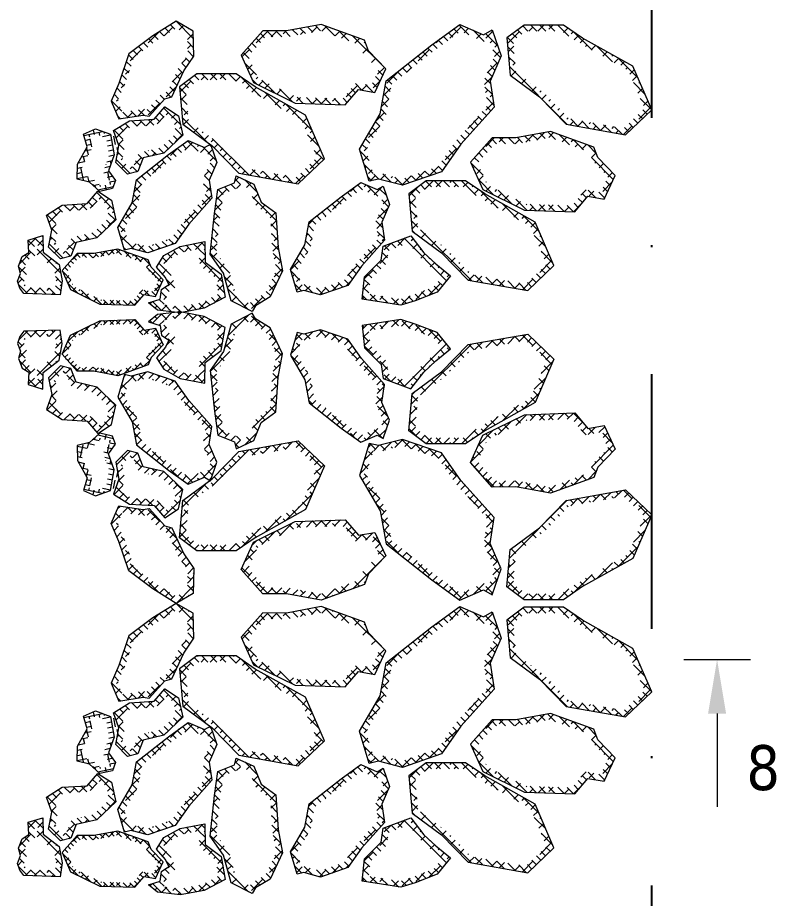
# Model space of a CAD drawing. Header units: inches. Extents: x 523 to 1492, y 69 to 539.
# Drawn here: x 1132.87 to 1170.73, y 221.14 to 265.07 of the extents above; entities that cross this region are included whole.
import ezdxf

# ---------------------------------------------------------------- set-up
doc = ezdxf.new("R2010")
doc.units = ezdxf.units.IN
doc.header["$MEASUREMENT"] = 0
doc.linetypes.add('DASHDOT', pattern=[25.4, 12.7, -6.35, 0, -6.35])
doc.styles.add('стиль', font='tahoma.ttf')

# ---------------------------------------------------------------- blocks, each defined once
blk = doc.blocks.new('Полное обрушение')
at = {"color": 7, "linetype": 'ByBlock', "lineweight": 15}
for p, q in [((1978.228, -1385.432), (1978.677, -1384.983)), ((1978.455, -1385.205), (1978.356, -1385.105)), ((1978.953, -1385.253), (1978.682, -1384.982)), ((1978.844, -1385.265), (1979.185, -1384.924)), ((1979.356, -1385.207), (1979.241, -1385.092)), ((1979.351, -1385.207), (1979.672, -1384.886)), ((1979.578, -1384.98), (1979.487, -1384.89)), ((1979.793, -1385.214), (1980.05, -1384.957)), ((1980.251, -1385.205), (1979.993, -1384.946)), ((1980.172, -1385.284), (1980.429, -1385.027)), ((1980.925, -1385.429), (1980.545, -1385.049)), ((1980.55, -1385.355), (1980.806, -1385.099)), ((1982.001, -1386.044), (1983.018, -1385.027)), ((1983.007, -1385.371), (1982.785, -1385.149)), ((1983.114, -1385.38), (1983.333, -1385.161)), ((1983.739, -1385.654), (1983.177, -1385.092)), ((1974.678, -1385.999), (1975.141, -1385.536)), ((1975.3, -1385.692), (1975.684, -1385.307)), ((1975.463, -1385.611), (1975.307, -1385.454)), ((1975.684, -1385.517), (1975.658, -1385.491)), ((1975.893, -1385.412), (1975.785, -1385.304)), ((1975.792, -1385.513), (1976.009, -1385.296)), ((1976.292, -1385.496), (1976.089, -1385.293)), ((1976.117, -1385.502), (1976.335, -1385.285)), ((1976.443, -1385.491), (1976.66, -1385.274)), ((1976.596, -1385.486), (1976.443, -1385.333)), ((1976.768, -1385.48), (1976.986, -1385.263)), ((1977.151, -1385.412), (1977.001, -1385.262)), ((1977.093, -1385.469), (1977.311, -1385.252)), ((1977.622, -1385.569), (1977.305, -1385.252)), ((1977.329, -1385.548), (1977.478, -1385.399)), ((1977.474, -1385.718), (1977.623, -1385.569)), ((1978.237, -1385.435), (1978.119, -1385.317)), ((1978.569, -1385.54), (1978.807, -1385.301)), ((1978.928, -1385.677), (1978.792, -1385.541)), ((1980.879, -1385.475), (1981.101, -1385.253)), ((1981.175, -1385.628), (1981.397, -1385.406)), ((1981.599, -1385.654), (1981.301, -1385.356)), ((1981.471, -1385.782), (1981.693, -1385.559)), ((1982.417, -1385.679), (1982.195, -1385.457)), ((1983.372, -1385.571), (1983.591, -1385.352)), ((1983.653, -1385.739), (1983.872, -1385.521)), ((1988.783, -1385.654), (1988.685, -1385.556)), ((1988.703, -1385.734), (1988.917, -1385.519)), ((1989.335, -1385.756), (1989.072, -1385.494)), ((1989.09, -1385.795), (1989.451, -1385.434)), ((1989.722, -1385.695), (1989.568, -1385.541)), ((1989.624, -1385.71), (1989.985, -1385.349)), ((1989.905, -1385.429), (1989.847, -1385.371)), ((1990.158, -1385.625), (1990.519, -1385.264)), ((1990.497, -1385.571), (1990.235, -1385.309)), ((1990.656, -1385.576), (1990.895, -1385.337)), ((1991.087, -1385.713), (1990.691, -1385.317)), ((1990.997, -1385.684), (1991.236, -1385.445)), ((1991.333, -1385.797), (1991.565, -1385.566)), ((1991.805, -1385.981), (1991.365, -1385.541)), ((1971.558, -1386.265), (1971.991, -1385.832)), ((1972.169, -1386.103), (1971.902, -1385.835)), ((1972.145, -1386.127), (1972.456, -1385.816)), ((1972.626, -1386.11), (1972.336, -1385.82)), ((1972.61, -1386.111), (1972.921, -1385.8)), ((1973.06, -1386.096), (1972.955, -1385.99)), ((1973.075, -1386.095), (1973.386, -1385.784)), ((1973.292, -1385.878), (1973.204, -1385.79)), ((1973.393, -1386.225), (1973.659, -1385.96)), ((1973.991, -1386.372), (1974.52, -1385.843)), ((1974.412, -1386.13), (1974.255, -1385.974)), ((1974.622, -1386.026), (1974.558, -1385.962)), ((1974.793, -1385.884), (1974.675, -1385.766)), ((1975.043, -1385.819), (1974.886, -1385.662)), ((1977.752, -1386.014), (1977.571, -1385.833)), ((1977.618, -1385.888), (1977.767, -1385.739)), ((1977.818, -1386.002), (1978.077, -1385.743)), ((1978.019, -1385.966), (1977.858, -1385.805)), ((1978.2, -1385.934), (1978.405, -1385.729)), ((1978.666, -1386.299), (1978.329, -1385.962)), ((1978.345, -1386.103), (1978.504, -1385.945)), ((1978.399, -1385.718), (1978.371, -1385.69)), ((1978.68, -1385.878), (1978.648, -1385.846)), ((1978.656, -1385.902), (1978.922, -1385.636)), ((1978.854, -1386.153), (1979.07, -1385.937)), ((1981.441, -1386.26), (1981.813, -1385.888)), ((1981.747, -1386.251), (1981.489, -1385.993)), ((1982.317, -1386.028), (1982.279, -1385.99)), ((1983.905, -1385.937), (1984.13, -1385.711)), ((1984.049, -1386.241), (1984.274, -1386.016)), ((1984.429, -1386.344), (1984.075, -1385.99)), ((1985.335, -1386.303), (1985.681, -1385.956)), ((1985.702, -1386.27), (1985.427, -1385.995)), ((1985.804, -1386.283), (1986.223, -1385.863)), ((1986.089, -1386.208), (1985.871, -1385.99)), ((1986.208, -1385.878), (1986.199, -1385.869)), ((1986.412, -1386.124), (1986.732, -1385.803)), ((1986.882, -1386.103), (1986.555, -1385.776)), ((1986.83, -1386.154), (1987.066, -1385.918)), ((1987.164, -1386.269), (1987.4, -1386.033)), ((1987.555, -1386.327), (1987.188, -1385.96)), ((1988.748, -1386.137), (1989.019, -1385.866)), ((1991.656, -1385.923), (1991.888, -1385.692)), ((1991.979, -1386.049), (1992.211, -1385.818)), ((1992.599, -1386.327), (1992.038, -1385.766)), ((1992.283, -1386.194), (1992.496, -1385.981)), ((1996.5, -1386.362), (1996.871, -1385.992)), ((1997.209, -1386.552), (1996.683, -1386.025)), ((1971.72, -1386.552), (1971.529, -1386.36)), ((1971.589, -1386.683), (1971.823, -1386.448)), ((1971.874, -1386.257), (1971.832, -1386.215)), ((1973.387, -1386.68), (1973.715, -1386.353)), ((1973.516, -1386.552), (1973.427, -1386.462)), ((1973.706, -1386.292), (1973.629, -1386.215)), ((1974.16, -1386.508), (1974.001, -1386.349)), ((1974.257, -1386.291), (1974.243, -1386.276)), ((1977.935, -1387.142), (1978.701, -1386.376)), ((1978.444, -1386.319), (1978.602, -1386.16)), ((1978.666, -1386.613), (1978.505, -1386.453)), ((1978.939, -1386.517), (1979.342, -1386.114)), ((1979.287, -1386.486), (1979.017, -1386.215)), ((1980.561, -1387.589), (1981.713, -1386.437)), ((1981.678, -1386.631), (1981.486, -1386.439)), ((1981.831, -1386.663), (1982.26, -1386.234)), ((1982.167, -1386.327), (1981.976, -1386.136)), ((1984.193, -1386.546), (1984.418, -1386.321)), ((1985.564, -1386.581), (1985.422, -1386.439)), ((1987.498, -1386.384), (1987.734, -1386.148)), ((1987.812, -1386.519), (1988.027, -1386.304)), ((1988.137, -1386.46), (1987.874, -1386.197)), ((1989.007, -1386.327), (1988.739, -1386.059)), ((1988.794, -1386.541), (1989.065, -1386.269)), ((1990.787, -1388.589), (1992.903, -1386.472)), ((1991.607, -1389.011), (1994.14, -1386.477)), ((1992.487, -1386.44), (1992.7, -1386.227)), ((1994.316, -1386.751), (1994.686, -1386.38)), ((1994.654, -1386.691), (1994.403, -1386.439)), ((1994.862, -1386.654), (1995.232, -1386.283)), ((1995.413, -1386.552), (1995.158, -1386.296)), ((1995.408, -1386.557), (1995.778, -1386.186)), ((1995.798, -1386.487), (1995.539, -1386.229)), ((1995.954, -1386.46), (1996.325, -1386.089)), ((1996.535, -1386.327), (1996.301, -1386.093)), ((1996.932, -1386.38), (1997.144, -1386.167)), ((1997.161, -1386.599), (1997.373, -1386.387)), ((1971.566, -1387.155), (1971.943, -1386.778)), ((1971.875, -1387.155), (1971.627, -1386.907)), ((1972.474, -1388.043), (1973.66, -1386.857)), ((1973.616, -1387.1), (1973.358, -1386.842)), ((1973.736, -1386.941), (1974.153, -1386.524)), ((1973.85, -1386.826), (1973.807, -1386.783)), ((1974.063, -1386.725), (1973.929, -1386.591)), ((1978.359, -1386.934), (1978.21, -1386.786)), ((1978.408, -1386.669), (1978.364, -1386.625)), ((1978.551, -1387.354), (1979.165, -1386.74)), ((1978.935, -1387.031), (1978.722, -1386.818)), ((1981.248, -1387.099), (1981.037, -1386.888)), ((1981.104, -1387.839), (1982.09, -1386.853)), ((1981.374, -1386.776), (1981.288, -1386.69)), ((1982.123, -1386.732), (1981.879, -1386.488)), ((1984.705, -1387.069), (1984.3, -1386.664)), ((1984.337, -1386.851), (1984.562, -1386.626)), ((1985.141, -1386.946), (1985.589, -1386.497)), ((1985.31, -1386.776), (1985.219, -1386.685)), ((1988.453, -1387.225), (1987.965, -1386.737)), ((1987.997, -1386.783), (1988.213, -1386.568)), ((1988.183, -1387.046), (1988.398, -1386.831)), ((1989.232, -1387.001), (1988.796, -1386.565)), ((1988.961, -1386.822), (1989.173, -1386.61)), ((1989.186, -1387.047), (1989.398, -1386.834)), ((1992.789, -1386.966), (1992.576, -1386.753)), ((1993.037, -1386.765), (1992.936, -1386.664)), ((1993.991, -1386.926), (1993.954, -1386.888)), ((1994.273, -1386.758), (1994.014, -1386.5)), ((1997.39, -1386.819), (1997.603, -1386.607)), ((1998.107, -1387.45), (1997.546, -1386.888)), ((1997.62, -1387.039), (1997.832, -1386.827)), ((1972.169, -1387.899), (1971.608, -1387.337)), ((1971.664, -1387.506), (1971.899, -1387.271)), ((1973.197, -1387.579), (1972.983, -1387.365)), ((1973.451, -1387.384), (1973.404, -1387.337)), ((1973.853, -1387.138), (1974.002, -1386.989)), ((1974.008, -1387.298), (1973.898, -1387.189)), ((1974.001, -1387.305), (1974.149, -1387.156)), ((1974.148, -1387.472), (1974.297, -1387.323)), ((1977.806, -1387.586), (1978.103, -1387.288)), ((1978.098, -1387.302), (1977.936, -1387.14)), ((1978.094, -1386.984), (1978.056, -1386.946)), ((1979.353, -1387.899), (1978.792, -1387.337)), ((1980.86, -1387.609), (1980.588, -1387.337)), ((1980.925, -1387.225), (1980.779, -1387.079)), ((1981.813, -1387.32), (1981.598, -1387.105)), ((1984.361, -1387.276), (1984.706, -1386.931)), ((1984.634, -1387.447), (1984.524, -1387.337)), ((1985.535, -1387.45), (1985.124, -1387.039)), ((1985.261, -1387.274), (1985.481, -1387.055)), ((1985.427, -1387.557), (1985.646, -1387.338)), ((1988.368, -1387.31), (1988.584, -1387.095)), ((1988.573, -1387.555), (1988.785, -1387.342)), ((1989.411, -1387.271), (1989.623, -1387.059)), ((1989.979, -1387.748), (1989.568, -1387.337)), ((1989.635, -1387.495), (1989.848, -1387.283)), ((1992.298, -1387.372), (1992.085, -1387.16)), ((1992.541, -1387.167), (1992.487, -1387.113)), ((1993.547, -1387.38), (1993.505, -1387.337)), ((1993.769, -1387.153), (1993.557, -1386.941)), ((1997.849, -1387.259), (1998.061, -1387.046)), ((1971.861, -1387.758), (1972.079, -1387.54)), ((1972.05, -1388.018), (1972.357, -1387.711)), ((1972.774, -1388.054), (1972.481, -1387.762)), ((1973.079, -1388.306), (1973.781, -1387.605)), ((1973.892, -1387.942), (1974.14, -1387.694)), ((1974.108, -1387.726), (1974.056, -1387.674)), ((1974.545, -1387.835), (1974.243, -1387.534)), ((1974.295, -1387.639), (1974.444, -1387.49)), ((1974.443, -1387.806), (1974.624, -1387.625)), ((1974.857, -1387.833), (1974.715, -1387.691)), ((1974.729, -1387.834), (1974.94, -1387.623)), ((1975.045, -1387.832), (1975.256, -1387.621)), ((1975.422, -1387.769), (1975.274, -1387.621)), ((1975.351, -1387.841), (1975.531, -1387.66)), ((1975.616, -1387.89), (1975.796, -1387.709)), ((1975.893, -1387.927), (1975.649, -1387.682)), ((1975.881, -1387.939), (1976.061, -1387.759)), ((1976.297, -1388.016), (1976.035, -1387.754)), ((1976.412, -1388.037), (1976.68, -1387.768)), ((1976.679, -1387.769), (1976.679, -1387.769)), ((1976.822, -1387.94), (1977.172, -1387.591)), ((1977.074, -1387.85), (1976.91, -1387.686)), ((1977.305, -1387.766), (1977.229, -1387.691)), ((1977.314, -1387.763), (1977.663, -1387.414)), ((1977.465, -1387.612), (1977.372, -1387.519)), ((1977.767, -1387.6), (1977.603, -1387.436)), ((1978.726, -1387.628), (1978.943, -1387.411)), ((1978.972, -1387.831), (1979.193, -1387.61)), ((1979.261, -1387.991), (1979.482, -1387.77)), ((1980.549, -1388.05), (1980.857, -1387.742)), ((1981.439, -1387.844), (1981.224, -1387.629)), ((1981.626, -1387.582), (1981.606, -1387.562)), ((1984.259, -1387.828), (1984.633, -1387.453)), ((1984.412, -1387.674), (1984.307, -1387.569)), ((1985.593, -1387.84), (1985.812, -1387.621)), ((1985.961, -1387.876), (1985.871, -1387.786)), ((1988.785, -1387.792), (1988.997, -1387.579)), ((1989.351, -1388.123), (1988.79, -1387.562)), ((1989.695, -1387.884), (1989.961, -1387.619)), ((1991.832, -1387.805), (1991.62, -1387.593)), ((1992.065, -1387.589), (1992.038, -1387.562)), ((1993.103, -1387.834), (1993.056, -1387.786)), ((1993.325, -1387.607), (1993.113, -1387.395)), ((1997.613, -1387.943), (1998.186, -1387.371)), ((1998.003, -1387.795), (1997.775, -1387.567)), ((1972.036, -1388.481), (1972.345, -1388.171)), ((1972.394, -1388.572), (1972.044, -1388.222)), ((1972.369, -1388.597), (1972.77, -1388.196)), ((1972.763, -1388.492), (1972.506, -1388.235)), ((1973.557, -1388.072), (1973.344, -1387.86)), ((1973.87, -1387.936), (1973.772, -1387.838)), ((1974.333, -1388.399), (1973.965, -1388.032)), ((1974.047, -1388.237), (1974.278, -1388.006)), ((1976.146, -1387.988), (1976.327, -1387.808)), ((1976.612, -1388.016), (1976.443, -1387.848)), ((1976.62, -1388.731), (1977.312, -1388.039)), ((1976.814, -1388.088), (1976.891, -1388.011)), ((1977.424, -1388.319), (1977.178, -1388.074)), ((1977.501, -1388.299), (1977.92, -1387.88)), ((1977.78, -1388.226), (1977.565, -1388.011)), ((1977.901, -1387.899), (1977.89, -1387.887)), ((1978.053, -1388.196), (1978.289, -1387.96)), ((1978.276, -1388.273), (1978.238, -1388.235)), ((1978.387, -1388.311), (1978.622, -1388.076)), ((1978.575, -1388.123), (1978.477, -1388.025)), ((1978.72, -1388.427), (1978.956, -1388.191)), ((1979.55, -1388.151), (1979.787, -1387.914)), ((1980.027, -1388.123), (1979.825, -1387.921)), ((1979.908, -1388.243), (1980.164, -1387.986)), ((1980.284, -1388.315), (1980.541, -1388.058)), ((1980.7, -1388.348), (1980.38, -1388.028)), ((1980.661, -1388.387), (1980.845, -1388.203)), ((1980.849, -1388.047), (1980.813, -1388.011)), ((1981.148, -1388.244), (1981.42, -1387.972)), ((1981.457, -1388.311), (1981.157, -1388.011)), ((1984.192, -1388.343), (1984.531, -1388.004)), ((1984.502, -1388.213), (1984.236, -1387.947)), ((1985.759, -1388.123), (1985.756, -1388.12)), ((1985.758, -1388.124), (1985.978, -1387.904)), ((1985.872, -1388.459), (1986.131, -1388.2)), ((1988.997, -1388.029), (1989.209, -1387.816)), ((1989.209, -1388.266), (1989.421, -1388.053)), ((1990.118, -1388.336), (1989.793, -1388.011)), ((1989.809, -1388.219), (1990.042, -1387.986)), ((1990.135, -1388.342), (1990.368, -1388.11)), ((1990.461, -1388.466), (1990.693, -1388.233)), ((1990.84, -1388.609), (1990.467, -1388.235)), ((1991.43, -1388.3), (1991.216, -1388.087)), ((1991.626, -1388.047), (1991.589, -1388.011)), ((1992.37, -1388.448), (1992.155, -1388.233)), ((1992.628, -1388.257), (1992.607, -1388.235)), ((1992.882, -1388.061), (1992.669, -1387.849)), ((1997.276, -1388.73), (1997.848, -1388.158)), ((1997.734, -1388.423), (1997.505, -1388.195)), ((1997.658, -1387.899), (1997.64, -1387.881)), ((1972.71, -1388.705), (1972.759, -1388.656)), ((1973.21, -1388.624), (1973.12, -1388.534)), ((1973.148, -1388.686), (1973.406, -1388.428)), ((1973.393, -1388.358), (1973.323, -1388.287)), ((1974.174, -1388.558), (1974.405, -1388.327)), ((1974.481, -1388.7), (1974.731, -1388.45)), ((1974.846, -1388.785), (1975.096, -1388.535)), ((1975.007, -1388.624), (1974.864, -1388.481)), ((1975.21, -1388.869), (1975.458, -1388.621)), ((1975.68, -1388.848), (1975.448, -1388.616)), ((1976.935, -1388.728), (1976.694, -1388.487)), ((1978.962, -1388.51), (1978.912, -1388.46)), ((1979.054, -1388.542), (1979.29, -1388.306)), ((1979.248, -1388.348), (1979.163, -1388.262)), ((1979.292, -1388.753), (1979.508, -1388.537)), ((1979.672, -1388.771), (1979.585, -1388.684)), ((1981.192, -1388.649), (1981.464, -1388.377)), ((1981.511, -1388.814), (1981.381, -1388.684)), ((1984.16, -1388.824), (1984.482, -1388.502)), ((1984.474, -1388.634), (1984.3, -1388.46)), ((1985.94, -1388.84), (1986.199, -1388.581)), ((1986.195, -1388.559), (1986.096, -1388.46)), ((1989.421, -1388.503), (1989.633, -1388.29)), ((1989.438, -1388.934), (1989.797, -1388.576)), ((1989.798, -1388.569), (1989.688, -1388.46)), ((1991.234, -1388.553), (1991.14, -1388.46)), ((1991.853, -1388.829), (1991.639, -1388.614)), ((1997.599, -1388.737), (1997.546, -1388.684)), ((1973.16, -1389.123), (1973.475, -1388.808)), ((1973.422, -1389.284), (1973.186, -1389.049)), ((1974.68, -1388.747), (1974.67, -1388.736)), ((1975.477, -1389.051), (1975.69, -1388.839)), ((1975.709, -1389.269), (1975.921, -1389.057)), ((1976.566, -1389.234), (1976.875, -1388.925)), ((1976.83, -1389.073), (1976.667, -1388.909)), ((1979.478, -1389.016), (1979.693, -1388.801)), ((1979.663, -1389.28), (1979.878, -1389.065)), ((1981.269, -1389.021), (1981.227, -1388.98)), ((1981.236, -1389.055), (1981.508, -1388.782)), ((1984.128, -1389.305), (1984.45, -1388.983)), ((1984.188, -1388.797), (1984.164, -1388.773)), ((1985.984, -1388.797), (1985.922, -1388.735)), ((1986.009, -1389.221), (1986.267, -1388.962)), ((1989.369, -1389.452), (1989.716, -1389.106)), ((1989.678, -1389.348), (1989.415, -1389.085)), ((1989.576, -1388.797), (1989.475, -1388.696)), ((1991.455, -1389.329), (1991.178, -1389.052)), ((1991.184, -1388.984), (1991.316, -1388.852)), ((1996.728, -1389.727), (1997.51, -1388.945)), ((1997.433, -1389.021), (1997.236, -1388.823)), ((1972.972, -1389.761), (1973.407, -1389.325)), ((1973.659, -1389.971), (1973.098, -1389.41)), ((1975.94, -1389.487), (1976.152, -1389.274)), ((1976.397, -1389.565), (1976.017, -1389.185)), ((1976.027, -1389.849), (1976.383, -1389.492)), ((1976.732, -1389.517), (1976.951, -1389.298)), ((1980.371, -1389.919), (1979.81, -1389.358)), ((1979.854, -1389.538), (1980.067, -1389.325)), ((1980.066, -1389.775), (1980.279, -1389.562)), ((1981.279, -1389.46), (1981.552, -1389.188)), ((1981.494, -1389.695), (1981.282, -1389.483)), ((1983.211, -1390.671), (1984.418, -1389.464)), ((1984.412, -1389.47), (1984.135, -1389.193)), ((1986.208, -1389.47), (1986.019, -1389.281)), ((1986.17, -1389.508), (1986.384, -1389.295)), ((1986.421, -1389.706), (1986.635, -1389.492)), ((1989.507, -1389.764), (1989.734, -1389.536)), ((1991.142, -1389.476), (1991.471, -1389.146)), ((1995.708, -1390.297), (1996.489, -1389.517)), ((1996.984, -1389.47), (1996.837, -1389.322)), ((1997.329, -1389.366), (1997.101, -1389.137)), ((1973.247, -1389.934), (1973.465, -1389.717)), ((1973.523, -1390.108), (1973.74, -1389.89)), ((1973.833, -1390.247), (1974.116, -1389.963)), ((1974.333, -1390.195), (1974.1, -1389.962)), ((1974.256, -1390.273), (1974.539, -1389.989)), ((1974.899, -1390.312), (1974.578, -1389.992)), ((1976.315, -1389.933), (1976.241, -1389.859)), ((1977.435, -1390.126), (1976.891, -1389.582)), ((1976.897, -1389.801), (1977.117, -1389.582)), ((1977.063, -1390.084), (1977.282, -1389.865)), ((1980.278, -1390.012), (1980.491, -1389.799)), ((1981.324, -1389.864), (1981.595, -1389.593)), ((1981.701, -1390.351), (1981.344, -1389.994)), ((1981.383, -1390.254), (1981.647, -1389.99)), ((1983.963, -1389.919), (1983.89, -1389.846)), ((1984.366, -1389.873), (1984.107, -1389.614)), ((1986.673, -1389.904), (1986.886, -1389.69)), ((1986.882, -1389.695), (1986.842, -1389.655)), ((1986.924, -1390.101), (1987.138, -1389.888)), ((1989.986, -1390.105), (1989.463, -1389.582)), ((1989.645, -1390.075), (1989.872, -1389.847)), ((1991.099, -1389.967), (1991.429, -1389.638)), ((1991.147, -1389.919), (1991.107, -1389.879)), ((1991.42, -1389.742), (1991.26, -1389.582)), ((1995.905, -1390.187), (1995.685, -1389.967)), ((1996.481, -1389.865), (1996.261, -1389.644)), ((1996.361, -1390.543), (1996.91, -1389.994)), ((1996.769, -1389.704), (1996.648, -1389.582)), ((1997.209, -1390.144), (1997.054, -1389.989)), ((1997.064, -1390.289), (1997.375, -1389.978)), ((1997.779, -1390.264), (1997.488, -1389.974)), ((1997.529, -1390.273), (1997.84, -1389.962)), ((1997.994, -1390.257), (1998.304, -1389.946)), ((1998.459, -1390.241), (1998.769, -1389.93)), ((1999.005, -1390.144), (1998.791, -1389.93)), ((1998.923, -1390.225), (1999.234, -1389.915)), ((1999.679, -1390.368), (1999.225, -1389.915)), ((1974.679, -1390.298), (1974.962, -1390.015)), ((1975.034, -1390.392), (1975.247, -1390.179)), ((1975.477, -1390.441), (1975.119, -1390.083)), ((1975.244, -1390.631), (1975.457, -1390.419)), ((1975.454, -1390.87), (1976.293, -1390.031)), ((1976.06, -1390.575), (1975.843, -1390.358)), ((1976.129, -1390.195), (1975.982, -1390.048)), ((1977.594, -1390.734), (1977.223, -1390.363)), ((1977.224, -1390.372), (1977.448, -1390.148)), ((1980.49, -1390.249), (1980.703, -1390.036)), ((1980.702, -1390.486), (1980.915, -1390.273)), ((1981.174, -1390.723), (1980.708, -1390.256)), ((1981.442, -1390.645), (1981.705, -1390.381)), ((1983.514, -1390.368), (1983.384, -1390.238)), ((1983.843, -1390.248), (1983.628, -1390.033)), ((1987.175, -1390.299), (1987.389, -1390.085)), ((1987.78, -1390.593), (1987.218, -1390.031)), ((1987.427, -1390.497), (1987.64, -1390.283)), ((1989.665, -1390.503), (1990.01, -1390.158)), ((1989.971, -1390.538), (1989.735, -1390.303)), ((1991.057, -1390.459), (1991.386, -1390.129)), ((1991.348, -1390.569), (1991.071, -1390.292)), ((1994.648, -1390.909), (1995.469, -1390.087)), ((1995.329, -1390.509), (1995.109, -1390.289)), ((1995.413, -1390.144), (1995.397, -1390.128)), ((1995.473, -1390.982), (1996.134, -1390.32)), ((1996.086, -1390.368), (1996.07, -1390.352)), ((1996.595, -1390.427), (1996.371, -1390.203)), ((1996.91, -1390.294), (1996.872, -1390.256)), ((1998.213, -1390.249), (1997.995, -1390.031)), ((1999.26, -1390.338), (1999.473, -1390.125)), ((1999.466, -1390.58), (1999.679, -1390.367)), ((1975.68, -1390.644), (1975.571, -1390.535)), ((1977.292, -1390.753), (1977.551, -1390.494)), ((1977.361, -1391.134), (1977.619, -1390.875)), ((1980.863, -1390.774), (1981.127, -1390.51)), ((1981.943, -1391.042), (1981.423, -1390.522)), ((1981.509, -1391.026), (1981.764, -1390.771)), ((1982.831, -1391.5), (1983.45, -1390.881)), ((1983.487, -1390.79), (1983.256, -1390.559)), ((1987.68, -1390.693), (1987.894, -1390.478)), ((1987.94, -1390.881), (1988.155, -1390.666)), ((1988.201, -1391.069), (1988.416, -1390.854)), ((1988.928, -1391.24), (1989.48, -1390.688)), ((1989.7, -1391.166), (1989.29, -1390.756)), ((1989.544, -1391.074), (1989.913, -1390.704)), ((1991.498, -1391.168), (1991.035, -1390.705)), ((1991.099, -1390.866), (1991.344, -1390.621)), ((1991.354, -1391.059), (1991.568, -1390.845)), ((1993.651, -1391.456), (1994.379, -1390.729)), ((1994.489, -1391.016), (1994.273, -1390.8)), ((1994.491, -1391.514), (1995.247, -1390.759)), ((1994.757, -1390.835), (1994.627, -1390.705)), ((1994.964, -1390.593), (1994.821, -1390.45)), ((1995.637, -1390.817), (1995.469, -1390.649)), ((1995.994, -1390.724), (1995.77, -1390.5)), ((1999.865, -1391.003), (1999.606, -1390.745)), ((1999.673, -1390.823), (1999.885, -1390.61)), ((1999.958, -1390.987), (2000.329, -1390.616)), ((2000.246, -1390.935), (2000.015, -1390.705)), ((2000.505, -1390.889), (2000.797, -1390.597)), ((2000.789, -1390.581), (2000.749, -1390.541)), ((1975.272, -1391.275), (1975.261, -1391.216)), ((1975.279, -1391.222), (1975.565, -1391.284)), ((1975.348, -1391.237), (1975.37, -1391.138)), ((1975.505, -1391.011), (1976.281, -1391.18)), ((1975.606, -1391.245), (1975.623, -1391.167)), ((1975.869, -1391.232), (1975.92, -1390.997)), ((1976.096, -1391.384), (1976.12, -1391.275)), ((1977.692, -1391.281), (1977.34, -1390.929)), ((1977.433, -1391.51), (1977.687, -1391.256)), ((1980.782, -1391.304), (1981.14, -1390.946)), ((1980.82, -1391.266), (1980.792, -1391.238)), ((1981.115, -1391.112), (1980.932, -1390.929)), ((1981.828, -1391.156), (1982.058, -1390.926)), ((1982.147, -1391.287), (1982.377, -1391.056)), ((1982.367, -1391.515), (1982.615, -1391.268)), ((1982.614, -1391.264), (1982.427, -1391.077)), ((1983.149, -1391.35), (1982.924, -1391.125)), ((1988.399, -1391.212), (1988.116, -1390.929)), ((1988.462, -1391.257), (1988.713, -1391.007)), ((1988.892, -1391.256), (1988.79, -1391.154)), ((1989.127, -1391.042), (1988.977, -1390.892)), ((1990.324, -1391.641), (1990.723, -1391.241)), ((1991.131, -1391.699), (1990.672, -1391.24)), ((1991.61, -1391.253), (1991.824, -1391.039)), ((1992.235, -1391.456), (1991.798, -1391.019)), ((1991.865, -1391.446), (1992.155, -1391.156)), ((1992.304, -1391.456), (1992.604, -1391.156)), ((1992.684, -1391.456), (1992.384, -1391.156)), ((1992.753, -1391.456), (1993.053, -1391.156)), ((1993.202, -1391.456), (1993.502, -1391.156)), ((1993.392, -1391.266), (1993.282, -1391.156)), ((1993.954, -1391.379), (1993.731, -1391.156)), ((1994.222, -1391.198), (1994.178, -1391.154)), ((1995.092, -1391.17), (1994.868, -1390.946)), ((1995.393, -1391.021), (1995.301, -1390.929)), ((2001.17, -1391.41), (2000.689, -1390.929)), ((2000.712, -1391.131), (2000.938, -1390.905)), ((2000.853, -1391.439), (2001.079, -1391.213)), ((1974.48, -1391.568), (1974.961, -1391.673)), ((1974.636, -1392.122), (1974.771, -1391.501)), ((1974.99, -1391.419), (1975.339, -1391.495)), ((1974.995, -1391.665), (1975.052, -1391.405)), ((1975.97, -1391.633), (1976.226, -1391.688)), ((1975.985, -1391.896), (1976.073, -1391.489)), ((1976.102, -1391.401), (1976.376, -1391.461)), ((1977.616, -1391.655), (1977.565, -1391.603)), ((1977.684, -1391.708), (1977.898, -1391.494)), ((1977.935, -1391.906), (1978.149, -1391.692)), ((1980.825, -1391.71), (1981.059, -1391.476)), ((1981.045, -1391.94), (1980.833, -1391.728)), ((1981.213, -1393.567), (1983.032, -1391.748)), ((1982.539, -1391.638), (1982.351, -1391.45)), ((1983.347, -1391.997), (1983.088, -1391.738)), ((1983.207, -1392.022), (1983.578, -1391.651)), ((1983.754, -1391.925), (1984.124, -1391.554)), ((1983.963, -1391.715), (1983.851, -1391.603)), ((1984.491, -1391.794), (1984.232, -1391.535)), ((1984.3, -1391.828), (1984.67, -1391.457)), ((1984.872, -1391.726), (1984.749, -1391.603)), ((1984.846, -1391.731), (1985.216, -1391.36)), ((1985.086, -1391.491), (1984.994, -1391.399)), ((1985.759, -1391.715), (1985.376, -1391.332)), ((1985.392, -1391.633), (1985.612, -1391.413)), ((1985.629, -1391.845), (1985.842, -1391.633)), ((1988.988, -1391.63), (1989.159, -1391.459)), ((1989.351, -1391.715), (1989.074, -1391.438)), ((1989.271, -1391.795), (1989.528, -1391.539)), ((1989.85, -1391.765), (1989.604, -1391.519)), ((1989.716, -1391.799), (1990.136, -1391.38)), ((1990.206, -1391.671), (1990.137, -1391.603)), ((1990.474, -1391.491), (1990.316, -1391.333)), ((1990.821, -1391.592), (1991.057, -1391.356)), ((1991.155, -1391.707), (1991.391, -1391.471)), ((1991.817, -1391.936), (1991.332, -1391.451)), ((1991.489, -1391.823), (1991.725, -1391.587)), ((1991.823, -1391.938), (1992.059, -1391.702)), ((1992.494, -1392.164), (1992.018, -1391.688)), ((1993.133, -1391.456), (1993.056, -1391.378)), ((1994.127, -1392.328), (1994.722, -1391.732)), ((1994.733, -1391.709), (1994.506, -1391.482)), ((1994.872, -1391.399), (1994.852, -1391.378)), ((2000.126, -1392.615), (2001.22, -1391.52)), ((2001.17, -1391.86), (2000.941, -1391.63)), ((1974.482, -1391.828), (1974.722, -1391.881)), ((1974.484, -1392.089), (1974.725, -1392.141)), ((1975.809, -1391.857), (1976.065, -1391.913)), ((1975.846, -1392.125), (1976.122, -1392.186)), ((1976.423, -1392.52), (1977.125, -1391.819)), ((1976.9, -1392.286), (1976.688, -1392.074)), ((1977.214, -1392.15), (1977.116, -1392.052)), ((1977.236, -1392.156), (1977.484, -1391.908)), ((1977.452, -1391.94), (1977.4, -1391.887)), ((1978.187, -1392.103), (1978.4, -1391.89)), ((1978.799, -1392.389), (1978.238, -1391.827)), ((1978.438, -1392.301), (1978.652, -1392.087)), ((1980.963, -1392.021), (1981.19, -1391.794)), ((1981.101, -1392.333), (1981.328, -1392.105)), ((1982.392, -1392.389), (1982.193, -1392.19)), ((1982.627, -1392.175), (1982.504, -1392.052)), ((1982.841, -1391.94), (1982.707, -1391.806)), ((1983.728, -1391.929), (1983.626, -1391.827)), ((1985.859, -1392.065), (1986.071, -1391.852)), ((1986.088, -1392.284), (1986.3, -1392.072)), ((1986.657, -1392.613), (1986.096, -1392.052)), ((1988.794, -1392.273), (1989.242, -1391.824)), ((1988.902, -1392.164), (1988.844, -1392.106)), ((1989.189, -1392.002), (1989.014, -1391.827)), ((1992.157, -1392.053), (1992.392, -1391.817)), ((1992.477, -1392.182), (1992.692, -1391.967)), ((1994.29, -1392.164), (1994.228, -1392.102)), ((1994.594, -1392.019), (1994.403, -1391.827)), ((2000.731, -1392.319), (2000.519, -1392.106)), ((2000.801, -1391.94), (2000.738, -1391.877)), ((1974.525, -1392.358), (1974.838, -1392.426)), ((1974.776, -1392.672), (1974.832, -1392.415)), ((1975.901, -1392.279), (1975.904, -1392.268)), ((1975.947, -1392.407), (1976.223, -1392.468)), ((1976.125, -1392.446), (1976.159, -1392.288)), ((1976.737, -1392.572), (1976.667, -1392.501)), ((1977.677, -1392.613), (1977.309, -1392.246)), ((1977.391, -1392.45), (1977.622, -1392.219)), ((1977.518, -1392.772), (1977.749, -1392.541)), ((1978.69, -1392.499), (1978.903, -1392.285)), ((1978.941, -1392.696), (1979.155, -1392.483)), ((1980.72, -1393.162), (1981.414, -1392.468)), ((1981.269, -1392.613), (1981.104, -1392.448)), ((1981.422, -1392.317), (1981.381, -1392.276)), ((1982.183, -1392.629), (1982.055, -1392.501)), ((1986.301, -1392.969), (1986.759, -1392.512)), ((1986.317, -1392.504), (1986.529, -1392.292)), ((1988.6, -1392.916), (1989.048, -1392.467)), ((1988.981, -1392.692), (1988.74, -1392.451)), ((1992.662, -1392.445), (1992.877, -1392.23)), ((1993.392, -1393.062), (1992.831, -1392.501)), ((1992.847, -1392.709), (1993.063, -1392.494)), ((1994.295, -1392.609), (1994.507, -1392.396)), ((1994.505, -1392.848), (1994.718, -1392.635)), ((2000.358, -1392.844), (2000.127, -1392.612)), ((2000.352, -1392.389), (2000.299, -1392.336)), ((1974.691, -1392.654), (1975.004, -1392.722)), ((1974.856, -1392.95), (1975.169, -1393.018)), ((1974.942, -1393.103), (1975.019, -1392.749)), ((1976.041, -1392.948), (1976.276, -1392.999)), ((1976.048, -1392.689), (1976.322, -1392.749)), ((1976.444, -1393.123), (1976.513, -1392.802)), ((1976.554, -1392.838), (1976.464, -1392.748)), ((1976.492, -1392.9), (1976.75, -1392.642)), ((1976.504, -1393.337), (1976.819, -1393.022)), ((1977.825, -1392.914), (1978.075, -1392.664)), ((1978.024, -1392.96), (1978.014, -1392.95)), ((1978.189, -1392.999), (1978.44, -1392.749)), ((1978.35, -1392.838), (1978.208, -1392.695)), ((1978.554, -1393.083), (1978.802, -1392.835)), ((1979.024, -1393.062), (1978.792, -1392.83)), ((1978.821, -1393.265), (1979.033, -1393.053)), ((1979.557, -1393.146), (1979.136, -1392.725)), ((1979.199, -1392.888), (1979.413, -1392.673)), ((1979.459, -1393.076), (1979.674, -1392.861)), ((1979.72, -1393.264), (1979.935, -1393.049)), ((1980.233, -1393.373), (1979.841, -1392.981)), ((1979.981, -1393.452), (1980.505, -1392.929)), ((1980.82, -1393.062), (1980.631, -1392.874)), ((1981.224, -1393.017), (1980.988, -1392.782)), ((1981.74, -1393.084), (1981.606, -1392.95)), ((1981.943, -1392.838), (1981.749, -1392.644)), ((1986.608, -1393.014), (1986.38, -1392.785)), ((1988.696, -1393.268), (1988.916, -1393.049)), ((1988.954, -1393.114), (1988.79, -1392.95)), ((1993.033, -1392.973), (1993.248, -1392.757)), ((1993.218, -1393.236), (1993.434, -1393.021)), ((1994.515, -1392.838), (1994.359, -1392.682)), ((1994.715, -1393.086), (1994.928, -1392.874)), ((1999.238, -1393.502), (1999.737, -1393.004)), ((1999.885, -1393.269), (1999.651, -1393.035)), ((1999.941, -1393.249), (2000.366, -1392.824)), ((1974.877, -1393.474), (1975.112, -1393.525)), ((1974.947, -1393.229), (1975.182, -1393.281)), ((1975.105, -1393.548), (1975.191, -1393.153)), ((1975.948, -1393.447), (1976.182, -1393.498)), ((1975.994, -1393.197), (1976.229, -1393.249)), ((1976.286, -1393.68), (1976.377, -1393.26)), ((1976.766, -1393.498), (1976.53, -1393.262)), ((1979.052, -1393.483), (1979.265, -1393.271)), ((1979.284, -1393.701), (1979.496, -1393.488)), ((1979.741, -1393.779), (1979.361, -1393.399)), ((1979.715, -1394.616), (1980.922, -1393.409)), ((1980.546, -1393.238), (1980.483, -1393.174)), ((1981.019, -1393.71), (1980.805, -1393.496)), ((1981.074, -1393.257), (1981.177, -1393.155)), ((1981.277, -1393.52), (1981.157, -1393.399)), ((1981.494, -1393.287), (1981.305, -1393.099)), ((1985.963, -1393.756), (1986.535, -1393.184)), ((1986.339, -1393.642), (1986.11, -1393.413)), ((1988.862, -1393.551), (1989.081, -1393.332)), ((1993.406, -1393.497), (1993.619, -1393.285)), ((1995.282, -1393.605), (1994.852, -1393.174)), ((1994.926, -1393.325), (1995.138, -1393.112)), ((1995.136, -1393.563), (1995.395, -1393.305)), ((1995.729, -1393.603), (1995.525, -1393.399)), ((1995.545, -1393.604), (1995.847, -1393.302)), ((1995.996, -1393.601), (1996.298, -1393.299)), ((1996.535, -1393.511), (1996.323, -1393.299)), ((1996.434, -1393.613), (1996.691, -1393.356)), ((1996.812, -1393.683), (1997.07, -1393.426)), ((1997.209, -1393.736), (1996.86, -1393.387)), ((1997.191, -1393.753), (1997.449, -1393.496)), ((1997.785, -1393.863), (1997.411, -1393.489)), ((1997.949, -1393.893), (1998.333, -1393.51)), ((1998.331, -1393.511), (1998.331, -1393.511)), ((1998.536, -1393.756), (1999.035, -1393.257)), ((1998.895, -1393.626), (1998.661, -1393.392)), ((1999.225, -1393.507), (1999.117, -1393.399)), ((1999.454, -1393.287), (1999.321, -1393.154)), ((1974.806, -1393.719), (1975.734, -1393.921)), ((1975.056, -1393.773), (1975.082, -1393.652)), ((1975.267, -1393.999), (1975.319, -1393.759)), ((1975.552, -1393.881), (1975.588, -1393.719)), ((1975.741, -1393.662), (1976.136, -1393.748)), ((1975.81, -1393.893), (1975.828, -1393.811)), ((1976.315, -1393.975), (1976.751, -1393.539)), ((1977.003, -1394.185), (1976.442, -1393.623)), ((1976.591, -1394.148), (1976.809, -1393.931)), ((1979.37, -1394.063), (1979.727, -1393.706)), ((1980.502, -1394.092), (1980.288, -1393.877)), ((1980.761, -1393.901), (1980.708, -1393.848)), ((1986.204, -1393.956), (1986.096, -1393.848)), ((1989.576, -1394.185), (1989.014, -1393.623)), ((1989.028, -1393.835), (1989.247, -1393.615)), ((1989.193, -1394.118), (1989.413, -1393.899)), ((1993.618, -1393.734), (1993.831, -1393.522)), ((1993.83, -1393.971), (1994.043, -1393.759)), ((1997.57, -1393.823), (1997.828, -1393.566)), ((1998.235, -1393.864), (1997.995, -1393.623)), ((2000.737, -1394.249), (2001.108, -1393.878)), ((2001.283, -1394.152), (2001.654, -1393.781)), ((2001.475, -1393.96), (2001.35, -1393.835)), ((2002.148, -1394.185), (2001.731, -1393.767)), ((2001.775, -1394.109), (2001.987, -1393.897)), ((1976.867, -1394.322), (1977.084, -1394.104)), ((1977.177, -1394.46), (1977.46, -1394.177)), ((1977.677, -1394.409), (1977.444, -1394.176)), ((1977.6, -1394.486), (1977.883, -1394.203)), ((1978.242, -1394.526), (1977.922, -1394.206)), ((1978.023, -1394.512), (1978.306, -1394.229)), ((1978.378, -1394.606), (1978.591, -1394.393)), ((1978.821, -1394.655), (1978.463, -1394.297)), ((1978.798, -1395.084), (1979.637, -1394.245)), ((1979.473, -1394.409), (1979.326, -1394.262)), ((1979.659, -1394.146), (1979.585, -1394.073)), ((1980.025, -1394.512), (1979.771, -1394.258)), ((1984.89, -1395.278), (1986.197, -1393.971)), ((1985.934, -1394.584), (1985.706, -1394.356)), ((1985.984, -1394.185), (1985.841, -1394.042)), ((1989.359, -1394.401), (1989.578, -1394.182)), ((1994.515, -1394.634), (1993.954, -1394.073)), ((1994.042, -1394.208), (1994.255, -1393.996)), ((1994.254, -1394.445), (1994.467, -1394.233)), ((1996.035, -1397.154), (1998.923, -1394.267)), ((1999.23, -1394.409), (1999.062, -1394.242)), ((1999.099, -1394.54), (1999.469, -1394.17)), ((1999.702, -1394.433), (1999.443, -1394.174)), ((1999.645, -1394.443), (2000.015, -1394.073)), ((2000.083, -1394.365), (2000.015, -1394.297)), ((2000.191, -1394.346), (2000.561, -1393.975)), ((2000.352, -1394.185), (2000.206, -1394.039)), ((2000.846, -1394.23), (2000.587, -1393.971)), ((2001.227, -1394.162), (2001.138, -1394.073)), ((2002.004, -1394.329), (2002.216, -1394.117)), ((2002.233, -1394.549), (2002.445, -1394.337)), ((1976.473, -1394.715), (1976.634, -1394.555)), ((1976.554, -1394.634), (1976.522, -1394.602)), ((1976.759, -1394.878), (1977.022, -1394.615)), ((1977.228, -1394.858), (1976.978, -1394.608)), ((1977.148, -1394.938), (1977.411, -1394.676)), ((1977.84, -1395.021), (1977.51, -1394.691)), ((1977.536, -1394.999), (1977.813, -1394.722)), ((1977.967, -1395.017), (1978.18, -1394.805)), ((1978.575, -1395.307), (1978.014, -1394.746)), ((1978.588, -1394.845), (1978.801, -1394.632)), ((1979.024, -1394.858), (1978.915, -1394.749)), ((1979.404, -1394.789), (1979.187, -1394.572)), ((1979.672, -1395.108), (1980.002, -1394.778)), ((1979.989, -1394.926), (1979.81, -1394.746)), ((1985.429, -1394.977), (1985.208, -1394.756)), ((1985.535, -1394.634), (1985.496, -1394.595)), ((1989.8, -1394.858), (1989.381, -1394.439)), ((1989.525, -1394.685), (1989.744, -1394.465)), ((1989.632, -1395.027), (1989.89, -1394.768)), ((1994.466, -1394.682), (1994.679, -1394.47)), ((1994.678, -1394.919), (1994.891, -1394.707)), ((1998.749, -1394.827), (1998.537, -1394.615)), ((1998.971, -1394.6), (1998.893, -1394.522)), ((2002.462, -1394.769), (2002.675, -1394.556)), ((2003.046, -1395.083), (2002.485, -1394.522)), ((2002.692, -1394.988), (2002.904, -1394.776)), ((1976.175, -1395.462), (1976.707, -1394.93)), ((1976.615, -1395.143), (1976.387, -1394.915)), ((1978.182, -1395.251), (1978.394, -1395.039)), ((1978.396, -1395.486), (1978.609, -1395.273)), ((1978.859, -1395.143), (1978.78, -1395.063)), ((1979.63, -1395.599), (1979.96, -1395.27)), ((1979.697, -1395.083), (1979.676, -1395.062)), ((1983.871, -1395.848), (1984.651, -1395.068)), ((1984.565, -1395.46), (1984.344, -1395.24)), ((1984.853, -1395.299), (1984.749, -1395.195)), ((1985.086, -1395.083), (1984.92, -1394.918)), ((1986.836, -1395.578), (1987.146, -1395.267)), ((1987.301, -1395.562), (1987.611, -1395.251)), ((1987.555, -1395.307), (1987.503, -1395.255)), ((1990.025, -1395.532), (1989.656, -1395.163)), ((1989.7, -1395.408), (1989.958, -1395.149)), ((1995.233, -1395.352), (1994.852, -1394.971)), ((1994.89, -1395.156), (1995.103, -1394.944)), ((1994.891, -1395.604), (1995.25, -1395.246)), ((1998.306, -1395.281), (1998.093, -1395.069)), ((1998.528, -1395.054), (1998.444, -1394.971)), ((2002.563, -1395.566), (2003.133, -1394.996)), ((2002.947, -1395.432), (2002.718, -1395.204)), ((1976.33, -1395.756), (1976.283, -1395.71)), ((1976.312, -1395.775), (1976.54, -1395.547)), ((1976.516, -1395.494), (1976.442, -1395.42)), ((1978.611, -1395.72), (1978.823, -1395.508)), ((1978.91, -1395.87), (1979.151, -1395.629)), ((1979.444, -1396.176), (1978.912, -1395.644)), ((1979.918, -1395.752), (1979.641, -1395.475)), ((1982.665, -1396.605), (1983.632, -1395.638)), ((1983.989, -1395.782), (1983.769, -1395.562)), ((1984.574, -1396.043), (1985.236, -1395.382)), ((1985.259, -1395.705), (1985.035, -1395.481)), ((1985.622, -1395.619), (1985.422, -1395.42)), ((1985.441, -1395.625), (1985.752, -1395.315)), ((1985.906, -1395.609), (1986.217, -1395.299)), ((1986.433, -1395.532), (1986.2, -1395.299)), ((1986.371, -1395.594), (1986.682, -1395.283)), ((1986.925, -1395.575), (1986.634, -1395.284)), ((1987.359, -1395.56), (1987.218, -1395.42)), ((1987.737, -1395.574), (1987.95, -1395.361)), ((1988.453, -1396.205), (1987.892, -1395.644)), ((1987.944, -1395.817), (1988.156, -1395.604)), ((1990.125, -1396.081), (1989.754, -1395.71)), ((1989.768, -1395.789), (1990.027, -1395.53)), ((1995.174, -1395.742), (1995.076, -1395.644)), ((1997.862, -1395.736), (1997.65, -1395.524)), ((1998.084, -1395.509), (1997.995, -1395.42)), ((2002.597, -1395.532), (2002.583, -1395.518)), ((1976.448, -1396.087), (1976.676, -1395.859)), ((1976.853, -1396.279), (1976.667, -1396.093)), ((1979.094, -1396.135), (1979.321, -1395.909)), ((1979.588, -1396.091), (1979.917, -1395.761)), ((1980.146, -1396.43), (1979.605, -1395.888)), ((1979.812, -1396.315), (1980.027, -1396.101)), ((1983.065, -1396.205), (1982.926, -1396.066)), ((1983.413, -1396.104), (1983.193, -1395.885)), ((1983.514, -1395.756), (1983.481, -1395.723)), ((1983.687, -1396.482), (1984.348, -1395.82)), ((1984.057, -1396.299), (1983.851, -1396.093)), ((1984.188, -1395.981), (1984.133, -1395.926)), ((1984.658, -1396.002), (1984.434, -1395.778)), ((1988.15, -1396.06), (1988.363, -1395.847)), ((1988.356, -1396.303), (1988.674, -1395.984)), ((1988.939, -1396.242), (1988.68, -1395.983)), ((1988.85, -1396.258), (1989.221, -1395.886)), ((1989.214, -1396.343), (1989.44, -1396.116)), ((1989.591, -1396.445), (1989.239, -1396.093)), ((1989.836, -1396.169), (1990.095, -1395.911)), ((1994.81, -1396.134), (1995.169, -1395.776)), ((1994.964, -1395.981), (1994.851, -1395.868)), ((1997.366, -1396.138), (1997.151, -1395.923)), ((1997.624, -1395.947), (1997.546, -1395.869)), ((2002.225, -1396.353), (2002.797, -1395.781)), ((2002.677, -1396.061), (2002.449, -1395.832)), ((1976.579, -1396.405), (1976.812, -1396.172)), ((1976.694, -1396.74), (1976.93, -1396.503)), ((1979.697, -1396.879), (1979.215, -1396.396)), ((1979.236, -1396.442), (1979.462, -1396.216)), ((1979.378, -1396.75), (1979.604, -1396.524)), ((1980.068, -1396.508), (1980.282, -1396.294)), ((1980.323, -1396.702), (1980.538, -1396.487)), ((1980.82, -1396.654), (1980.653, -1396.487)), ((1980.687, -1396.787), (1980.987, -1396.487)), ((1981.402, -1396.787), (1981.102, -1396.487)), ((1981.136, -1396.787), (1981.437, -1396.487)), ((1981.586, -1396.787), (1981.886, -1396.487)), ((1981.851, -1396.787), (1981.606, -1396.542)), ((1982.035, -1396.787), (1982.397, -1396.425)), ((1982.607, -1396.645), (1982.391, -1396.429)), ((1982.874, -1396.463), (1982.728, -1396.318)), ((1983.189, -1396.53), (1983.461, -1396.259)), ((1983.478, -1396.619), (1983.402, -1396.542)), ((1983.739, -1396.43), (1983.532, -1396.223)), ((1989.355, -1396.651), (1989.581, -1396.424)), ((1990.474, -1396.879), (1989.913, -1396.318)), ((1989.957, -1396.498), (1990.17, -1396.284)), ((1990.208, -1396.696), (1990.422, -1396.482)), ((1995.16, -1396.626), (1994.791, -1396.257)), ((1994.812, -1396.582), (1995.087, -1396.306)), ((1996.849, -1396.519), (1996.634, -1396.304)), ((1997.107, -1396.328), (1997.097, -1396.318)), ((2001.421, -1397.605), (2002.459, -1396.568)), ((2002.373, -1396.654), (2002.179, -1396.461)), ((2002.542, -1396.375), (2002.485, -1396.318)), ((1976.809, -1397.074), (1977.045, -1396.838)), ((1977.088, -1396.963), (1976.891, -1396.767)), ((1979.519, -1397.057), (1979.745, -1396.831)), ((1980.504, -1396.787), (1980.483, -1396.767)), ((1982.299, -1396.787), (1982.279, -1396.767)), ((1982.825, -1397.344), (1983.42, -1396.748)), ((1983.2, -1397.239), (1982.973, -1397.012)), ((1983.29, -1396.879), (1983.112, -1396.702)), ((1989.806, -1397.109), (1989.463, -1396.767)), ((1989.496, -1396.958), (1989.723, -1396.732)), ((1990.459, -1396.893), (1990.673, -1396.68)), ((1990.711, -1397.091), (1990.924, -1396.877)), ((1991.147, -1397.103), (1990.91, -1396.866)), ((1995.413, -1397.328), (1994.928, -1396.843)), ((1994.95, -1396.893), (1995.177, -1396.665)), ((1995.088, -1397.204), (1995.315, -1396.977)), ((1996.356, -1396.924), (1996.118, -1396.686)), ((2001.924, -1397.103), (2001.845, -1397.025)), ((2002.272, -1397.003), (2002.044, -1396.775)), ((1976.923, -1397.408), (1977.159, -1397.172)), ((1977.677, -1398.001), (1977.116, -1397.44)), ((1979.698, -1397.328), (1979.914, -1397.112)), ((1979.922, -1397.552), (1979.699, -1397.33)), ((1979.88, -1397.594), (1980.096, -1397.378)), ((1982.841, -1397.328), (1982.834, -1397.322)), ((1988.226, -1398.678), (1989.864, -1397.04)), ((1989.366, -1397.567), (1989.154, -1397.355)), ((1990.962, -1397.289), (1991.176, -1397.075)), ((1991.213, -1397.486), (1991.427, -1397.273)), ((1991.465, -1397.684), (1991.678, -1397.47)), ((1992.045, -1398.001), (1991.484, -1397.44)), ((1995.226, -1397.515), (1995.453, -1397.288)), ((1995.993, -1397.646), (1996.323, -1397.316)), ((1996.321, -1397.338), (1996.199, -1397.216)), ((2000.402, -1398.176), (2001.183, -1397.395)), ((2001.475, -1397.552), (2001.269, -1397.347)), ((2001.778, -1397.406), (2001.587, -1397.216)), ((1977.038, -1397.742), (1977.274, -1397.506)), ((1977.275, -1397.954), (1977.489, -1397.74)), ((1979.987, -1397.936), (1980.278, -1397.645)), ((1980.288, -1397.918), (1980.259, -1397.889)), ((1983.065, -1398.001), (1982.695, -1397.632)), ((1982.77, -1397.847), (1983.056, -1397.562)), ((1982.981, -1398.086), (1983.193, -1397.873)), ((1988.96, -1398.059), (1988.729, -1397.828)), ((1991.716, -1397.882), (1991.93, -1397.668)), ((1991.967, -1398.079), (1992.181, -1397.866)), ((1995.204, -1397.985), (1995.591, -1397.599)), ((1995.547, -1397.911), (1995.285, -1397.649)), ((1995.951, -1398.137), (1996.28, -1397.808)), ((1996.249, -1398.164), (1995.972, -1397.887)), ((1996.086, -1397.552), (1996.008, -1397.474)), ((2000.914, -1397.89), (2000.693, -1397.669)), ((2001.202, -1397.728), (2001.138, -1397.665)), ((1977.53, -1398.148), (1977.744, -1397.934)), ((1977.785, -1398.342), (1978, -1398.128)), ((1978.563, -1398.887), (1978.014, -1398.338)), ((1978.041, -1398.536), (1978.255, -1398.322)), ((1979.973, -1398.4), (1980.283, -1398.09)), ((1980.146, -1398.226), (1979.983, -1398.063)), ((1983.191, -1398.324), (1983.404, -1398.112)), ((1983.963, -1398.899), (1983.402, -1398.338)), ((1988.56, -1398.557), (1988.326, -1398.323)), ((1988.834, -1398.382), (1988.79, -1398.338)), ((1992.221, -1398.275), (1992.436, -1398.06)), ((1992.573, -1398.53), (1992.382, -1398.338)), ((1992.482, -1398.463), (1992.696, -1398.248)), ((1994.843, -1398.796), (1995.452, -1398.186)), ((1995.188, -1398.45), (1995.081, -1398.343)), ((1995.432, -1398.245), (1995.301, -1398.114)), ((1995.937, -1398.6), (1996.238, -1398.299)), ((1996.535, -1398.899), (1995.974, -1398.338)), ((1999.271, -1398.858), (2000.163, -1397.966)), ((1999.762, -1398.534), (1999.566, -1398.338)), ((1999.903, -1398.226), (1999.83, -1398.152)), ((2000.338, -1398.212), (2000.117, -1397.991)), ((1978.3, -1398.725), (1978.518, -1398.507)), ((1978.578, -1398.897), (1978.796, -1398.679)), ((1979.248, -1399.124), (1978.815, -1398.691)), ((1979.41, -1399.411), (1980.268, -1398.553)), ((1980.261, -1398.789), (1979.97, -1398.498)), ((1983.401, -1398.563), (1983.614, -1398.351)), ((1983.612, -1398.802), (1983.824, -1398.589)), ((1983.927, -1398.935), (1984.229, -1398.634)), ((1984.445, -1398.932), (1984.147, -1398.634)), ((1984.379, -1398.933), (1984.68, -1398.631)), ((1984.892, -1398.93), (1984.749, -1398.787)), ((1984.83, -1398.93), (1985.101, -1398.659)), ((1985.086, -1398.675), (1985.063, -1398.652)), ((1985.223, -1398.987), (1985.48, -1398.729)), ((1985.759, -1398.899), (1985.614, -1398.754)), ((1986.822, -1399.184), (1987.32, -1398.685)), ((1987.555, -1398.899), (1987.336, -1398.68)), ((1987.524, -1398.931), (1988.023, -1398.432)), ((1987.9, -1398.795), (1987.667, -1398.563)), ((1988.004, -1398.45), (1987.996, -1398.442)), ((1992.742, -1398.651), (1992.957, -1398.436)), ((1993.003, -1398.84), (1993.218, -1398.625)), ((1993.617, -1399.124), (1993.056, -1398.563)), ((1993.525, -1399.216), (1994.009, -1398.732)), ((1994.224, -1398.966), (1994.779, -1398.411)), ((1994.63, -1398.79), (1994.402, -1398.562)), ((1995.201, -1398.912), (1994.852, -1398.563)), ((1996.192, -1398.794), (1996.406, -1398.58)), ((1996.447, -1398.987), (1996.662, -1398.773)), ((1998.453, -1399.227), (1999.002, -1398.678)), ((1999.222, -1398.891), (1999.117, -1398.787)), ((1999.454, -1398.675), (1999.273, -1398.494)), ((1978.855, -1399.068), (1979.073, -1398.85)), ((1979.133, -1399.24), (1979.351, -1399.022)), ((1979.774, -1399.2), (1979.554, -1398.981)), ((1980.058, -1399.036), (1980.034, -1399.012)), ((1985.437, -1399.026), (1985.422, -1399.012)), ((1985.602, -1399.057), (1985.859, -1398.799)), ((1985.981, -1399.127), (1986.238, -1398.869)), ((1986.433, -1399.124), (1986.165, -1398.856)), ((1986.36, -1399.197), (1986.618, -1398.939)), ((1986.91, -1399.152), (1986.676, -1398.918)), ((1987.24, -1399.033), (1987.218, -1399.012)), ((1993.264, -1399.028), (1993.479, -1398.813)), ((1994.003, -1399.061), (1993.775, -1398.833)), ((1995.126, -1398.962), (1995.215, -1398.873)), ((1996.703, -1399.181), (1996.956, -1398.927)), ((1997.209, -1399.124), (1997.012, -1398.927)), ((1997.105, -1399.227), (1997.405, -1398.927)), ((1997.761, -1399.227), (1997.461, -1398.927)), ((1997.555, -1399.227), (1997.855, -1398.927)), ((1998.21, -1399.227), (1997.995, -1399.012)), ((1998.004, -1399.227), (1998.304, -1398.927)), ((1998.954, -1399.073), (1998.738, -1398.857))]:
    blk.add_line(p, q, dxfattribs=at)
for points in [[(1979.613, -1384.875), (1978.478, -1385.005), (1978.034, -1385.37), (1978.608, -1385.553), (1978.674, -1386.035), (1979.052, -1386.283), (1978.882, -1386.635), (1978.426, -1387.156), (1978.791, -1387.73), (1979.613, -1388.186), (1980.84, -1388.421), (1980.866, -1387.391), (1981.649, -1386.791), (1981.858, -1385.644), (1980.801, -1385.097), (1979.613, -1384.875)], [(1983.199, -1384.933), (1982.157, -1385.476), (1981.78, -1386.851), (1981.1, -1387.803), (1981.319, -1389.824), (1981.498, -1391.022), (1982.329, -1391.361), (1982.412, -1391.698), (1983.289, -1391.284), (1983.647, -1390.389), (1984.391, -1389.855), (1984.507, -1388.13), (1984.724, -1386.968), (1984.106, -1385.662), (1983.367, -1385.217), (1983.199, -1384.933)], [(1973.717, -1386.983), (1974.145, -1386.028), (1975.598, -1385.31), (1977.352, -1385.25), (1977.811, -1385.79), (1978.385, -1385.687), (1978.764, -1386.512), (1978.161, -1387.141), (1978.016, -1387.51), (1976.506, -1388.054), (1975.297, -1387.831), (1974.469, -1387.836), (1973.717, -1386.983)], [(1985.456, -1385.901), (1985.116, -1387.026), (1985.836, -1388.257), (1986.042, -1389.408), (1987.64, -1390.664), (1988.622, -1391.373), (1989.445, -1391.016), (1989.745, -1391.192), (1990.062, -1390.275), (1989.671, -1389.394), (1989.81, -1388.488), (1988.657, -1387.199), (1987.977, -1386.232), (1986.612, -1385.761), (1985.777, -1385.98), (1985.456, -1385.901)], [(1991.026, -1390.811), (1991.187, -1388.947), (1992.652, -1387.867), (1993.982, -1386.505), (1996.947, -1385.978), (1998.248, -1387.225), (1997.315, -1389.398), (1994.802, -1390.804), (1993.84, -1391.456), (1991.879, -1391.456), (1991.026, -1390.811)], [(1973.636, -1387.569), (1973.051, -1388.153), (1973.204, -1388.996), (1972.943, -1389.743), (1973.733, -1390.24), (1974.968, -1390.316), (1975.509, -1390.933), (1976.191, -1390.489), (1976.408, -1389.516), (1975.455, -1388.618), (1974.426, -1388.38), (1974.156, -1387.698), (1973.636, -1387.569)], [(1976.841, -1387.999), (1976.502, -1389.124), (1977.221, -1390.355), (1977.427, -1391.506), (1979.025, -1392.763), (1980.007, -1393.471), (1980.83, -1393.114), (1981.13, -1393.29), (1981.447, -1392.374), (1981.057, -1391.493), (1981.195, -1390.587), (1980.042, -1389.298), (1979.362, -1388.331), (1977.997, -1387.86), (1977.162, -1388.078), (1976.841, -1387.999)], [(1994.1, -1392.388), (1994.711, -1391.023), (1996.787, -1389.998), (1999.293, -1389.913), (1999.948, -1390.684), (2000.769, -1390.537), (2001.309, -1391.715), (2000.449, -1392.613), (2000.242, -1393.14), (1998.084, -1393.918), (1996.358, -1393.599), (1995.174, -1393.606), (1994.1, -1392.388)], [(1976.242, -1391.067), (1975.596, -1390.926), (1975.095, -1391.394), (1974.479, -1391.541), (1974.486, -1392.288), (1974.969, -1393.152), (1974.788, -1393.783), (1975.382, -1394.05), (1976.131, -1393.775), (1976.323, -1392.745), (1976.038, -1391.95), (1976.38, -1391.473), (1976.242, -1391.067)], [(1979.583, -1396.141), (1979.744, -1394.278), (1981.209, -1393.198), (1982.539, -1391.836), (1985.504, -1391.309), (1986.805, -1392.556), (1985.872, -1394.729), (1983.359, -1396.135), (1982.397, -1396.787), (1980.435, -1396.787), (1979.583, -1396.141)], [(1989.048, -1391.431), (1988.562, -1393.039), (1989.591, -1394.797), (1989.885, -1396.441), (1992.168, -1398.237), (1993.571, -1399.249), (1994.746, -1398.739), (1995.174, -1398.991), (1995.627, -1397.681), (1995.07, -1396.422), (1995.268, -1395.128), (1993.62, -1393.287), (1992.649, -1391.906), (1990.699, -1391.232), (1989.506, -1391.544), (1989.048, -1391.431)], [(1976.98, -1391.782), (1976.395, -1392.367), (1976.548, -1393.21), (1976.287, -1393.957), (1977.077, -1394.454), (1978.312, -1394.53), (1978.853, -1395.147), (1979.535, -1394.703), (1979.752, -1393.73), (1978.799, -1392.832), (1977.77, -1392.594), (1977.5, -1391.912), (1976.98, -1391.782)], [(1995.912, -1398.582), (1996.073, -1396.718), (1997.538, -1395.638), (1998.868, -1394.276), (2001.833, -1393.749), (2003.134, -1394.997), (2002.201, -1397.169), (1999.688, -1398.575), (1998.726, -1399.227), (1996.764, -1399.227), (1995.912, -1398.582)], [(1976.548, -1394.541), (1977.759, -1394.73), (1978.072, -1394.686), (1978.854, -1395.541), (1979.198, -1395.643), (1979.793, -1396.936), (1980.296, -1397.671), (1980.257, -1398.921), (1979.41, -1399.411), (1978.243, -1398.69), (1977.053, -1397.785), (1976.548, -1396.317), (1976.162, -1395.433), (1976.548, -1394.541)], [(1982.657, -1397.718), (1983.268, -1396.354), (1985.344, -1395.328), (1987.85, -1395.243), (1988.505, -1396.014), (1989.326, -1395.868), (1989.866, -1397.045), (1989.006, -1397.944), (1988.799, -1398.471), (1986.641, -1399.249), (1984.915, -1398.93), (1983.731, -1398.937), (1982.657, -1397.718)]]:
    blk.add_lwpolyline(points, dxfattribs=at)
for points in [[(1991.111, -1388.712), (1991.763, -1387.87), (1991.763, -1387.87), (1991.763, -1387.87), (1991.763, -1387.87), (1992.363, -1387.311), (1993.102, -1386.712), (1992.433, -1385.904), (1991.336, -1385.477), (1990.615, -1385.249), (1988.683, -1385.556), (1988.808, -1386.67), (1989.641, -1387.5), (1989.739, -1388.193)], [(1971.811, -1385.838), (1971.609, -1386.098), (1971.609, -1386.098), (1971.503, -1386.445), (1971.645, -1386.836), (1971.555, -1387.199), (1971.723, -1387.674), (1972.054, -1387.877), (1972.036, -1388.492), (1972.757, -1388.72), (1972.778, -1387.9), (1973.583, -1387.283), (1973.731, -1386.468), (1973.632, -1385.776)]]:
    blk.add_lwpolyline(points, close=True, dxfattribs=at)

msp = doc.modelspace()

# ---------------------------------------------------------------- linework, layer by layer
at = {"color": 7, "linetype": 'DASHDOT'}
msp.add_line((1164.494, 323.781), (1164.494, 183.783), dxfattribs=at)
at = {"color": 7, "linetype": 'ByBlock', "lineweight": 15}
for p, q in [((1166.108, 233.063), (1169.429, 233.063)), ((1167.768, 230.363), (1167.768, 225.712))]:
    msp.add_line(p, q, dxfattribs=at)
msp.add_solid([(1168.218, 230.363), (1167.318, 230.363), (1167.768, 233.063)], dxfattribs=at)

# ---------------------------------------------------------------- block references
at = {"color": 7, "linetype": 'ByBlock', "lineweight": 15, "xscale": -1, "rotation": 180}
for p in [(-838.628, -1134.522), (-838.628, -1163.555)]:
    msp.add_blockref('Полное обрушение', p, dxfattribs=at)
at = {"color": 7, "linetype": 'ByBlock', "lineweight": 15}
msp.add_blockref('Полное обрушение', (-838.628, 1635.267), dxfattribs=at)

# ---------------------------------------------------------------- texts
at = {"color": 7, "linetype": 'ByBlock', "lineweight": 15, "style": 'стиль'}
msp.add_text('8', height=2.239, dxfattribs=at).set_placement((1169.226, 226.546))

doc.saveas('drawing.dxf')
